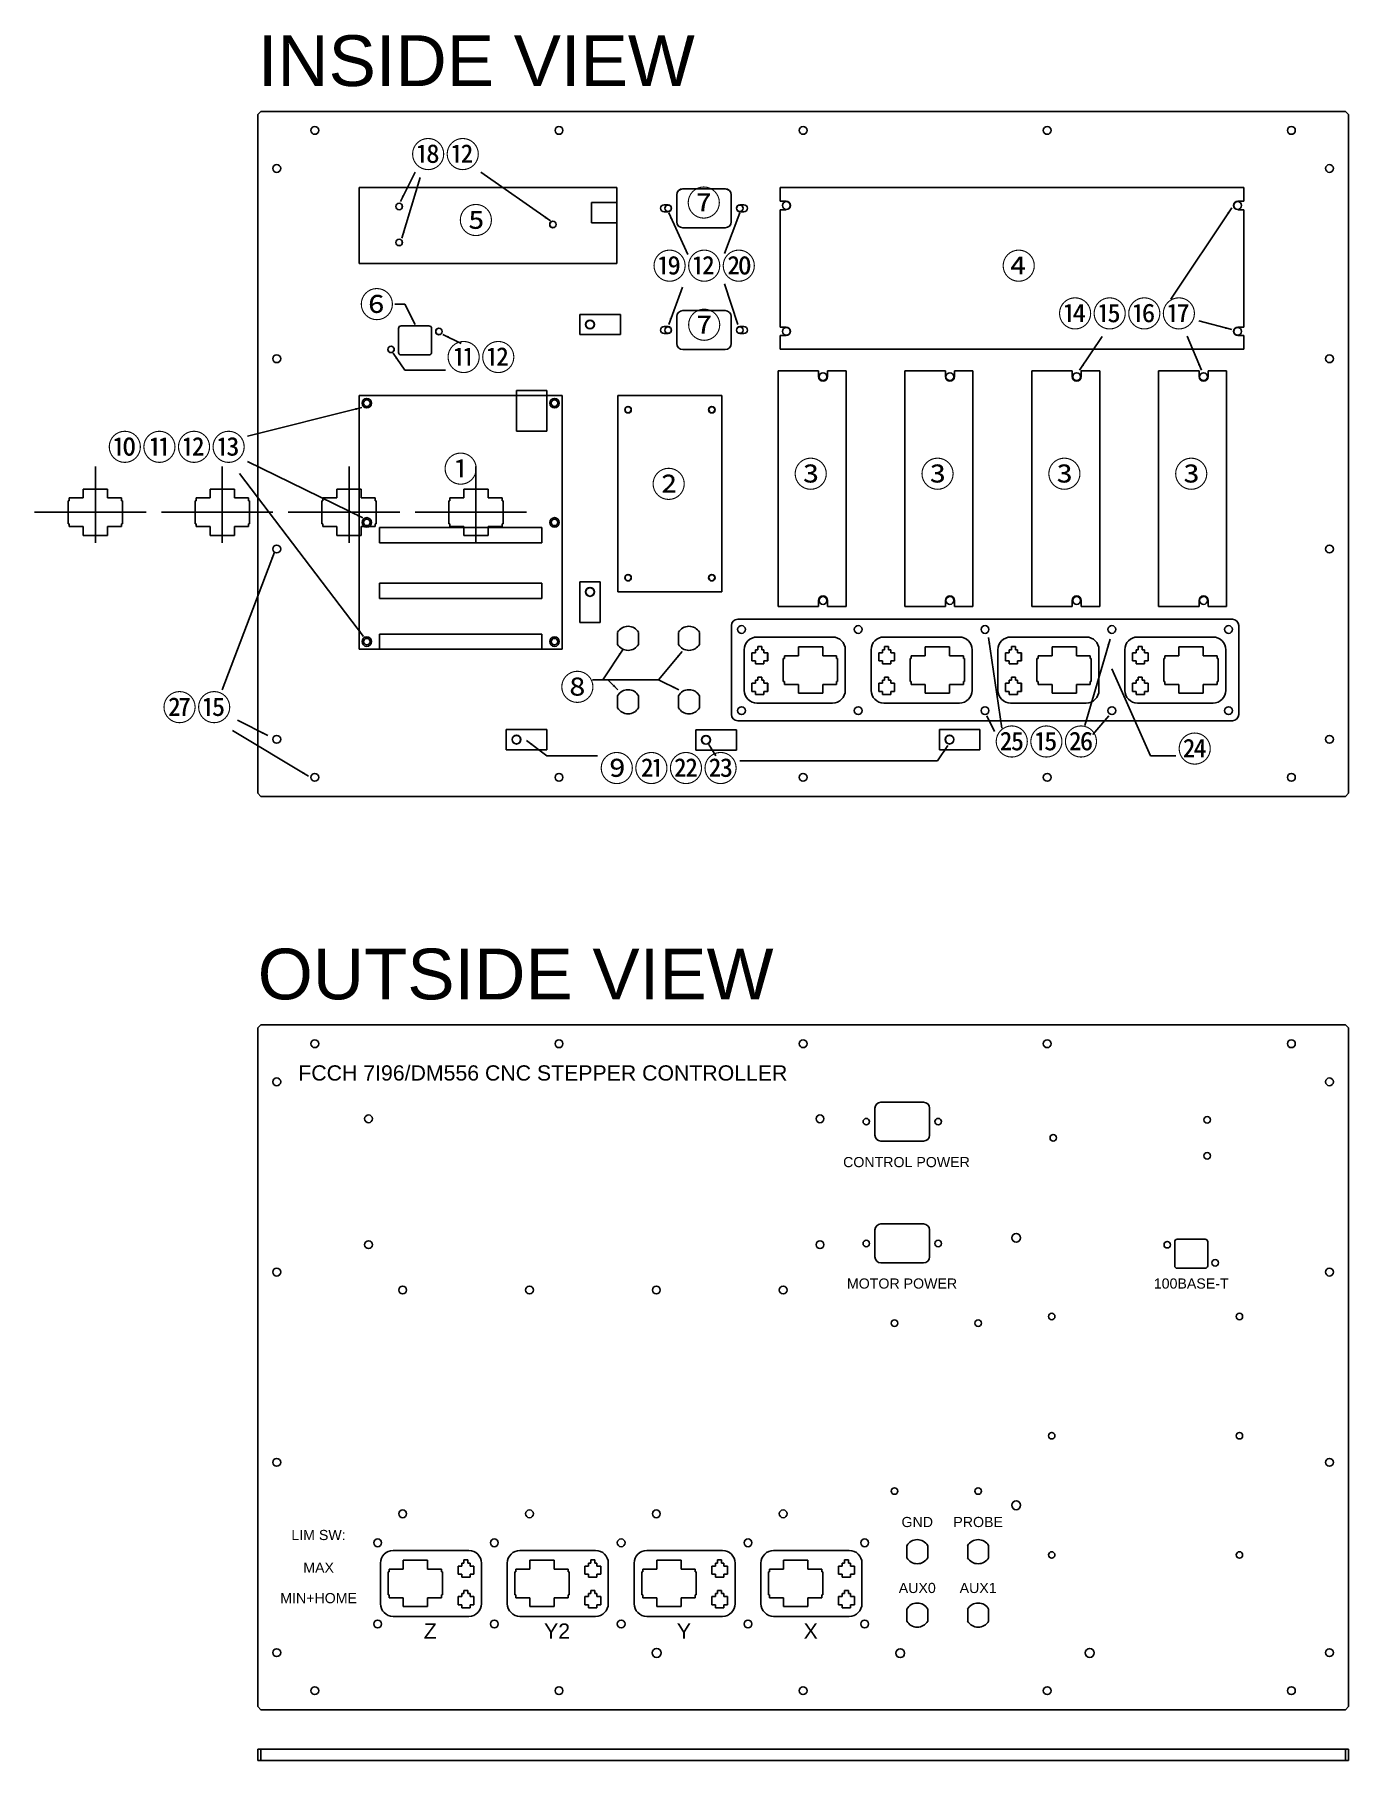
# Model space of a CAD drawing. Header units: inches. Extents: x -4.4 to 21.5, y -19 to 15.
import ezdxf

# ---------------------------------------------------------------- set-up
doc = ezdxf.new("R2010")
doc.units = ezdxf.units.IN
doc.header["$MEASUREMENT"] = 0
doc.layers.get('0').update_dxf_attribs({"lineweight": 25, "true_color": 0xffffff})
for name, color, linetype, lineweight, true_color in [('0bom-callouts', 3, 'Continuous', 25, 0x00ff00), ('0connectorplate', 2, 'Continuous', 25, 0xffff00), ('0labels', 30, 'Continuous', 25, 0xff7f00), ('0parts', 5, 'Continuous', 25, 0x0000ff)]:
    doc.layers.add(name, color=color, linetype=linetype, lineweight=lineweight, true_color=true_color)
doc.styles.add('QCADDimTextStyle', font='txt')
doc.styles.add('textstyle11', font='Kochigothic')
doc.styles.add('textstyle12', font='Kochigothic')
doc.styles.add('textstyle121', font='Kochigothic')
doc.styles.add('textstyle123', font='Kochigothic')
doc.styles.add('textstyle126', font='Kochigothic')
doc.styles.add('textstyle128', font='Kochigothic')
doc.styles.add('textstyle129', font='Kochigothic')
doc.styles.add('textstyle13', font='Kochigothic')
doc.styles.add('textstyle133', font='Kochigothic')
doc.styles.add('textstyle14', font='Kochigothic')
doc.styles.add('textstyle141', font='Kochigothic')
doc.styles.add('textstyle142', font='Kochigothic')
doc.styles.add('textstyle147', font='Kochigothic')
doc.styles.add('textstyle15', font='Kochigothic')
doc.styles.add('textstyle16', font='Kochigothic')
doc.styles.add('textstyle17', font='Kochigothic')
doc.styles.add('textstyle18', font='Kochigothic')
doc.styles.add('textstyle19', font='Kochigothic')
doc.styles.add('textstyle20', font='Kochigothic')
doc.styles.add('textstyle21', font='Kochigothic')
doc.styles.add('textstyle22', font='Kochigothic')
doc.styles.add('textstyle23', font='Kochigothic')
doc.styles.add('textstyle24', font='Kochigothic')
doc.styles.add('textstyle25', font='Kochigothic')
doc.styles.add('textstyle26', font='Kochigothic')
doc.styles.add('textstyle27', font='Kochigothic')
doc.styles.add('textstyle28', font='Kochigothic')
doc.styles.add('textstyle29', font='Kochigothic')
doc.styles.add('textstyle30', font='Kochigothic')
doc.styles.add('textstyle31', font='Kochigothic')
doc.styles.add('textstyle32', font='Kochigothic')
doc.styles.add('textstyle33', font='Kochigothic')
doc.styles.add('textstyle34', font='Kochigothic')
doc.styles.add('textstyle42', font='Kochigothic')
doc.styles.add('textstyle43', font='Kochigothic')
doc.styles.add('textstyle44', font='Kochigothic')
doc.styles.add('textstyle45', font='Kochigothic')
doc.styles.add('textstyle46', font='Kochigothic')
doc.dimstyles.new('QCADDimStyle', dxfattribs={"dimtxt": 0.125, "dimasz": 0.125, "dimexe": 0.0625, "dimexo": 0.03125, "dimgap": 0.03125, "dimtad": 1, "dimtoh": 1, "dimdec": 4, "dimzin": 0, "dimdsep": 46, "dimtxsty": 'QCADDimTextStyle', "dimcen": 0.09, "dimadec": 0, "dimazin": 0, "dimtfac": 1, "dimtdec": 4, "dimtofl": 0, "dimtmove": 0, "dimatfit": 3, "dimfxl": 1, "dimtolj": 1, "dimtzin": 0, "dimarcsym": 0})

# ---------------------------------------------------------------- blocks, each defined once
blk = doc.blocks.new('iecinlet')
at = {"layer": '0parts'}
for p, q in [((-0.419, 0.384), (0.419, 0.384)), ((-0.709, 0.069), (-0.787, 0.069)), ((-0.537, 0.266), (-0.537, -0.266)), ((0.537, 0.266), (0.537, -0.266)), ((0.787, 0.069), (0.709, 0.069)), ((-0.787, -0.069), (-0.709, -0.069)), ((0.709, -0.069), (0.787, -0.069)), ((-0.419, -0.384), (0.419, -0.384))]:
    blk.add_line(p, q, dxfattribs=at)
for centre, radius, start, end in [((-0.419, 0.266), 0.118, 90, 180), ((0.419, 0.266), 0.118, 0, 90), ((-0.787, 0), 0.0689, 90, 270), ((-0.709, 0), 0.0689, 270, 90), ((0.709, 0), 0.0689, 90, 270), ((0.787, 0), 0.0689, 270, 90), ((-0.419, -0.266), 0.118, 180, 270), ((0.419, -0.266), 0.118, 270, 0)]:
    blk.add_arc(centre, radius, start, end, dxfattribs=at)
blk = doc.blocks.new('dm556')
at = {"layer": '0parts'}
for p, q in [((0, 0), (0, 4.646)), ((0, 4.646), (0.797, 4.646)), ((0.797, 4.528), (0.797, 4.646)), ((0.974, 4.646), (1.339, 4.646)), ((0.974, 4.528), (0.974, 4.646)), ((1.339, 0), (1.339, 4.646)), ((0, 0), (0.797, 0)), ((0.797, 0), (0.797, 0.118)), ((0.974, 0), (0.974, 0.118)), ((0.974, 0), (1.339, 0))]:
    blk.add_line(p, q, dxfattribs=at)
for centre, start, end in [((0.886, 4.528), 180, 0), ((0.886, 0.118), 0, 180)]:
    blk.add_arc(centre, 0.0886, start, end, dxfattribs=at)
blk = doc.blocks.new('7i96')
at = {"layer": '0parts'}
for p, q in [((0, 4), (0, 0)), ((0, 4), (5, 4)), ((5, 4), (5, 0)), ((-0.1, 3.7), (-0.1, 3.1)), ((0.7, 3.7), (-0.1, 3.7)), ((0.7, 3.1), (0.7, 3.7)), ((2.9, 3.6), (2.6, 3.6)), ((2.6, 3.6), (2.6, 0.4)), ((2.9, 0.4), (2.9, 3.6)), ((4, 3.6), (3.7, 3.6)), ((3.7, 3.6), (3.7, 0.4)), ((4, 0.4), (4, 3.6)), ((5, 3.6), (4.7, 3.6)), ((4.7, 3.6), (4.7, 0.4)), ((5, 0.4), (5, 3.6)), ((-0.1, 3.1), (0.7, 3.1)), ((2.6, 0.4), (2.9, 0.4)), ((3.7, 0.4), (4, 0.4)), ((4.7, 0.4), (5, 0.4)), ((0, 0), (5, 0))]:
    blk.add_line(p, q, dxfattribs=at)
for centre in [(0.15, 3.85), (2.5, 3.85), (4.85, 3.85), (0.15, 0.15), (2.5, 0.15), (4.85, 0.15)]:
    blk.add_circle(centre, 0.0938, dxfattribs=at)
blk = doc.blocks.new('uhp500')
at = {"layer": '0parts'}
for p, q in [((0, 3.189), (0, 2.917)), ((9.134, 3.189), (0, 3.189)), ((9.134, 3.189), (9.134, 2.917)), ((0, 2.917), (0.118, 2.917)), ((0, 2.752), (0, 0.437)), ((0, 2.752), (0.118, 2.752)), ((9.016, 2.917), (9.134, 2.917)), ((9.016, 2.752), (9.134, 2.752)), ((9.134, 2.752), (9.134, 0.437)), ((0, 0.437), (0.118, 0.437)), ((9.016, 0.437), (9.134, 0.437)), ((0, 0.272), (0, 0)), ((0, 0.272), (0.118, 0.272)), ((9.134, 0), (0, 0)), ((9.016, 0.272), (9.134, 0.272)), ((9.134, 0.272), (9.134, 0))]:
    blk.add_line(p, q, dxfattribs=at)
for centre, start, end in [((0.118, 2.835), 270, 90), ((9.016, 2.835), 90, 270), ((0.118, 0.354), 270, 90), ((9.016, 0.354), 90, 270)]:
    blk.add_arc(centre, 0.0827, start, end, dxfattribs=at)
blk = doc.blocks.new('rd65')
at = {"layer": '0parts'}
for p, q in [((0, 1.496), (0, 0)), ((5.079, 1.496), (0, 1.496)), ((5.079, 1.496), (5.079, 0)), ((5.079, 1.2), (4.579, 1.2)), ((4.579, 1.2), (4.579, 0.8)), ((4.579, 0.8), (5.079, 0.8)), ((5.079, 0), (0, 0))]:
    blk.add_line(p, q, dxfattribs=at)
for centre in [(0.787, 1.122), (3.819, 0.768), (0.787, 0.413)]:
    blk.add_circle(centre, 0.063, dxfattribs=at)
blk = doc.blocks.new('matenlock')
at = {"layer": '0parts'}
for p, q in [((0, 0.9), (0, -0.6)), ((0.24, 0.458), (-0.24, 0.458)), ((-0.24, 0.458), (-0.24, 0.282)), ((0.24, 0.458), (0.24, 0.282)), ((1, 0), (-1.2, 0)), ((-0.515, 0.227), (-0.535, 0.227)), ((-0.535, 0.227), (-0.535, -0.227)), ((-0.24, 0.282), (-0.515, 0.282)), ((-0.515, 0.282), (-0.515, 0.227)), ((0.515, 0.282), (0.24, 0.282)), ((0.515, 0.282), (0.515, 0.227)), ((0.535, 0.227), (0.515, 0.227)), ((0.535, 0.227), (0.535, -0.227)), ((-0.515, -0.227), (-0.535, -0.227)), ((-0.515, -0.227), (-0.515, -0.282)), ((-0.24, -0.282), (-0.515, -0.282)), ((-0.24, -0.282), (-0.24, -0.458)), ((0.515, -0.282), (0.24, -0.282)), ((0.24, -0.282), (0.24, -0.458)), ((0.535, -0.227), (0.515, -0.227)), ((0.515, -0.227), (0.515, -0.282)), ((0.24, -0.458), (-0.24, -0.458))]:
    blk.add_line(p, q, dxfattribs=at)
blk = doc.blocks.new('microfit2p')
at = {"layer": '0parts'}
for p, q in [((-0.1555, 0.08), (-0.1555, -0.08)), ((-0.1555, 0.08), (-0.083, 0.08)), ((-0.083, 0.14), (-0.083, 0.08)), ((-0.083, 0.14), (-0.039, 0.14)), ((-0.039, 0.203), (-0.039, 0.14)), ((-0.039, 0.203), (0.039, 0.203)), ((0.039, 0.203), (0.039, 0.14)), ((0.039, 0.14), (0.083, 0.14)), ((0.083, 0.14), (0.083, 0.08)), ((0.083, 0.08), (0.1555, 0.08)), ((0.1555, 0.08), (0.1555, -0.08)), ((-0.1555, -0.08), (-0.083, -0.08)), ((-0.083, -0.08), (-0.083, -0.14)), ((-0.083, -0.14), (0.083, -0.14)), ((0.083, -0.08), (0.083, -0.14)), ((0.083, -0.08), (0.1555, -0.08))]:
    blk.add_line(p, q, dxfattribs=at)
blk = doc.blocks.new('mrjr')
at = {"layer": '0parts'}
for p, q in [((-0.326, 0.522), (-0.326, 0.051)), ((-0.275, 0.573), (0.275, 0.573)), ((0.326, 0.522), (0.326, 0.051)), ((-0.275, 0), (0.275, 0))]:
    blk.add_line(p, q, dxfattribs=at)
for centre in [(0.4725, 0.4635), (-0.4725, 0.1095)]:
    blk.add_circle(centre, 0.063, dxfattribs=at)
for centre, start, end in [((-0.275, 0.522), 90, 180), ((0.275, 0.522), 0, 90), ((-0.275, 0.051), 180, 270), ((0.275, 0.051), 270, 0)]:
    blk.add_arc(centre, 0.051, start, end, dxfattribs=at)
blk = doc.blocks.new('ctam10')
at = {"layer": '0parts'}
for p, q in [((-0.2, -0.6), (-0.2, 0.2)), ((-0.2, 0.2), (0.2, 0.2)), ((0.2, 0.2), (0.2, -0.6)), ((-0.2, -0.6), (0.2, -0.6))]:
    blk.add_line(p, q, dxfattribs=at)
blk.add_circle((0, 0), 0.082, dxfattribs=at)

msp = doc.modelspace()

# ---------------------------------------------------------------- linework, layer by layer
for p, q in [((0.062, 13.5), (0, 13.438)), ((0, 13.438), (0, 0.062)), ((21.438, 13.5), (0.062, 13.5)), ((21.438, 13.5), (21.5, 13.438)), ((21.5, 0.062), (21.5, 13.438)), ((9.215, 11.973), (8.377, 11.973)), ((8.258, 11.855), (8.258, 11.324)), ((9.333, 11.324), (9.333, 11.855)), ((8.377, 11.206), (9.215, 11.206)), ((8.377, 9.573), (9.215, 9.573)), ((2.774, 8.751), (2.774, 9.222)), ((2.825, 9.273), (3.375, 9.273)), ((3.426, 9.222), (3.426, 8.751)), ((8.258, 8.924), (8.258, 9.455)), ((9.333, 9.455), (9.333, 8.924)), ((3.375, 8.7), (2.825, 8.7)), ((9.215, 8.806), (8.377, 8.806)), ((7.094, 3.233), (7.094, 2.996)), ((7.506, 3.233), (7.506, 2.996)), ((8.294, 3.233), (8.294, 2.996)), ((8.706, 3.233), (8.706, 2.996)), ((9.84, 3.14), (11.331, 3.14)), ((12.34, 3.14), (13.831, 3.14)), ((14.84, 3.14), (16.331, 3.14)), ((17.34, 3.14), (18.831, 3.14)), ((9.59, 2.09), (9.59, 2.89)), ((11.581, 2.89), (11.581, 2.09)), ((12.09, 2.09), (12.09, 2.89)), ((14.081, 2.89), (14.081, 2.09)), ((14.59, 2.09), (14.59, 2.89)), ((16.581, 2.89), (16.581, 2.09)), ((17.09, 2.09), (17.09, 2.89)), ((19.081, 2.89), (19.081, 2.09)), ((7.094, 1.983), (7.094, 1.746)), ((7.506, 1.983), (7.506, 1.746)), ((8.294, 1.983), (8.294, 1.746)), ((8.706, 1.983), (8.706, 1.746)), ((11.331, 1.84), (9.84, 1.84)), ((13.831, 1.84), (12.34, 1.84)), ((16.331, 1.84), (14.84, 1.84)), ((18.831, 1.84), (17.34, 1.84)), ((0, 0.062), (0.062, 0)), ((0.062, 0), (21.438, 0)), ((21.438, 0), (21.5, 0.062)), ((0.062, -4.5), (0, -4.562)), ((0, -17.938), (0, -4.562)), ((0.062, -4.5), (21.438, -4.5)), ((21.438, -4.5), (21.5, -4.562)), ((21.5, -4.562), (21.5, -17.938)), ((12.285, -6.027), (13.123, -6.027)), ((12.167, -6.676), (12.167, -6.145)), ((13.242, -6.145), (13.242, -6.676)), ((13.123, -6.794), (12.285, -6.794)), ((13.123, -8.427), (12.285, -8.427)), ((12.167, -8.545), (12.167, -9.076)), ((13.242, -9.076), (13.242, -8.545)), ((18.074, -8.778), (18.074, -9.249)), ((18.675, -8.727), (18.125, -8.727)), ((18.726, -9.249), (18.726, -8.778)), ((12.285, -9.194), (13.123, -9.194)), ((18.125, -9.3), (18.675, -9.3)), ((4.16, -14.86), (2.669, -14.86)), ((6.66, -14.86), (5.169, -14.86)), ((9.16, -14.86), (7.669, -14.86)), ((11.66, -14.86), (10.169, -14.86)), ((12.794, -14.767), (12.794, -15.004)), ((13.206, -14.767), (13.206, -15.004)), ((13.994, -14.767), (13.994, -15.004)), ((14.406, -14.767), (14.406, -15.004)), ((2.419, -15.11), (2.419, -15.91)), ((4.41, -15.91), (4.41, -15.11)), ((4.919, -15.11), (4.919, -15.91)), ((6.91, -15.91), (6.91, -15.11)), ((7.419, -15.11), (7.419, -15.91)), ((9.41, -15.91), (9.41, -15.11)), ((9.919, -15.11), (9.919, -15.91)), ((11.91, -15.91), (11.91, -15.11)), ((2.669, -16.16), (4.16, -16.16)), ((5.169, -16.16), (6.66, -16.16)), ((7.669, -16.16), (9.16, -16.16)), ((10.169, -16.16), (11.66, -16.16)), ((12.794, -16.017), (12.794, -16.254)), ((13.206, -16.017), (13.206, -16.254)), ((13.994, -16.017), (13.994, -16.254)), ((14.406, -16.017), (14.406, -16.254)), ((0.062, -18), (0, -17.938)), ((21.438, -18), (0.062, -18)), ((21.5, -17.938), (21.438, -18)), ((0, -19), (0, -18.78)), ((0, -18.78), (21.5, -18.78)), ((0, -19), (21.5, -19)), ((0.062, -19), (0.062, -18.78)), ((21.438, -19), (21.438, -18.78)), ((21.5, -19), (21.5, -18.78))]:
    msp.add_line(p, q)
for centre, radius in [((1.125, 13.125), 0.077), ((5.937, 13.125), 0.077), ((10.75, 13.125), 0.077), ((15.562, 13.125), 0.077), ((20.375, 13.125), 0.077), ((0.375, 12.375), 0.077), ((21.125, 12.375), 0.077), ((2.787, 11.626), 0.064), ((8.087, 11.59), 0.064), ((9.504, 11.59), 0.064), ((10.418, 11.646), 0.077), ((19.316, 11.646), 0.077), ((5.819, 11.272), 0.064), ((2.787, 10.917), 0.064), ((3.572, 9.163), 0.064), ((6.55, 9.3), 0.0875), ((8.087, 9.19), 0.064), ((9.504, 9.19), 0.064), ((10.418, 9.165), 0.077), ((19.316, 9.165), 0.077), ((2.627, 8.809), 0.064), ((0.375, 8.625), 0.077), ((21.125, 8.625), 0.077), ((11.143, 8.271), 0.077), ((13.643, 8.271), 0.077), ((16.143, 8.271), 0.077), ((18.643, 8.271), 0.077), ((2.15, 7.75), 0.064), ((5.85, 7.75), 0.064), ((7.3, 7.62), 0.064), ((8.95, 7.62), 0.064), ((2.15, 5.4), 0.064), ((5.85, 5.4), 0.064), ((0.375, 4.875), 0.077), ((21.125, 4.875), 0.077), ((6.55, 4.03), 0.0875), ((7.3, 4.31), 0.064), ((8.95, 4.31), 0.064), ((11.143, 3.862), 0.077), ((13.643, 3.862), 0.077), ((16.143, 3.862), 0.077), ((18.643, 3.862), 0.077), ((2.15, 3.05), 0.064), ((5.85, 3.05), 0.064), ((9.536, 3.29), 0.077), ((11.836, 3.29), 0.077), ((14.336, 3.29), 0.077), ((16.836, 3.29), 0.077), ((19.136, 3.29), 0.077), ((9.536, 1.69), 0.077), ((11.836, 1.69), 0.077), ((14.336, 1.69), 0.077), ((16.836, 1.69), 0.077), ((19.136, 1.69), 0.077), ((0.375, 1.125), 0.077), ((5.1, 1.12), 0.0875), ((8.836, 1.114), 0.0875), ((13.636, 1.12), 0.0875), ((21.125, 1.125), 0.077), ((1.125, 0.375), 0.077), ((5.937, 0.375), 0.077), ((10.75, 0.375), 0.077), ((15.562, 0.375), 0.077), ((20.375, 0.375), 0.077), ((1.125, -4.875), 0.077), ((5.937, -4.875), 0.077), ((10.75, -4.875), 0.077), ((15.562, -4.875), 0.077), ((20.375, -4.875), 0.077), ((0.375, -5.625), 0.077), ((21.125, -5.625), 0.077), ((2.184, -6.354), 0.077), ((11.082, -6.354), 0.077), ((11.996, -6.41), 0.064), ((13.413, -6.41), 0.064), ((18.713, -6.374), 0.064), ((15.681, -6.728), 0.064), ((18.713, -7.083), 0.064), ((2.184, -8.835), 0.077), ((11.082, -8.835), 0.077), ((11.996, -8.81), 0.064), ((13.413, -8.81), 0.064), ((14.95, -8.7), 0.0875), ((17.928, -8.836), 0.064), ((18.872, -9.191), 0.064), ((0.375, -9.375), 0.077), ((21.125, -9.375), 0.077), ((2.857, -9.729), 0.077), ((5.357, -9.729), 0.077), ((7.857, -9.729), 0.077), ((10.357, -9.729), 0.077), ((15.65, -10.25), 0.064), ((19.35, -10.25), 0.064), ((12.55, -10.38), 0.064), ((14.2, -10.38), 0.064), ((15.65, -12.6), 0.064), ((19.35, -12.6), 0.064), ((0.375, -13.125), 0.077), ((21.125, -13.125), 0.077), ((12.55, -13.69), 0.064), ((14.2, -13.69), 0.064), ((14.95, -13.97), 0.0875), ((2.857, -14.138), 0.077), ((5.357, -14.138), 0.077), ((7.857, -14.138), 0.077), ((10.357, -14.138), 0.077), ((2.364, -14.71), 0.077), ((4.664, -14.71), 0.077), ((7.164, -14.71), 0.077), ((9.664, -14.71), 0.077), ((11.964, -14.71), 0.077), ((15.65, -14.95), 0.064), ((19.35, -14.95), 0.064), ((2.364, -16.31), 0.077), ((4.664, -16.31), 0.077), ((7.164, -16.31), 0.077), ((9.664, -16.31), 0.077), ((11.964, -16.31), 0.077), ((0.375, -16.875), 0.077), ((7.864, -16.88), 0.0875), ((12.664, -16.886), 0.0875), ((16.4, -16.88), 0.0875), ((21.125, -16.875), 0.077), ((1.125, -17.625), 0.077), ((5.937, -17.625), 0.077), ((10.75, -17.625), 0.077), ((15.562, -17.625), 0.077), ((20.375, -17.625), 0.077)]:
    msp.add_circle(centre, radius)
for centre, radius, start, end in [((8.377, 11.855), 0.118, 90, 180), ((9.215, 11.855), 0.118, 0, 90), ((8.377, 11.324), 0.118, 180, 270), ((9.215, 11.324), 0.118, 270, 0), ((8.377, 9.455), 0.118, 90, 180), ((9.215, 9.455), 0.118, 0, 90), ((2.825, 9.222), 0.051, 90, 180), ((3.375, 9.222), 0.051, 0, 90), ((8.377, 8.924), 0.118, 180, 270), ((9.215, 8.924), 0.118, 270, 0), ((2.825, 8.751), 0.051, 180, 270), ((3.375, 8.751), 0.051, 270, 0), ((7.3, 3.115), 0.238, 29.8457, 150.1543), ((8.5, 3.115), 0.238, 29.8457, 150.1543), ((9.84, 2.89), 0.25, 90, 180), ((11.331, 2.89), 0.25, 0, 90), ((12.34, 2.89), 0.25, 90, 180), ((13.831, 2.89), 0.25, 0, 90), ((14.84, 2.89), 0.25, 90, 180), ((16.331, 2.89), 0.25, 0, 90), ((17.34, 2.89), 0.25, 90, 180), ((18.831, 2.89), 0.25, 0, 90), ((7.3, 3.115), 0.238, 209.8457, 330.1543), ((8.5, 3.115), 0.238, 209.8457, 330.1543), ((7.3, 1.865), 0.238, 29.8457, 150.1543), ((8.5, 1.865), 0.238, 29.8457, 150.1543), ((9.84, 2.09), 0.25, 180, 270), ((11.331, 2.09), 0.25, 270, 0), ((12.34, 2.09), 0.25, 180, 270), ((13.831, 2.09), 0.25, 270, 0), ((14.84, 2.09), 0.25, 180, 270), ((16.331, 2.09), 0.25, 270, 0), ((17.34, 2.09), 0.25, 180, 270), ((18.831, 2.09), 0.25, 270, 0), ((7.3, 1.865), 0.238, 209.8457, 330.1543), ((8.5, 1.865), 0.238, 209.8457, 330.1543), ((12.285, -6.145), 0.118, 90, 180), ((13.123, -6.145), 0.118, 0, 90), ((12.285, -6.676), 0.118, 180, 270), ((13.123, -6.676), 0.118, 270, 0), ((12.285, -8.545), 0.118, 90, 180), ((13.123, -8.545), 0.118, 0, 90), ((18.125, -8.778), 0.051, 90, 180), ((18.675, -8.778), 0.051, 0, 90), ((12.285, -9.076), 0.118, 180, 270), ((13.123, -9.076), 0.118, 270, 0), ((18.125, -9.249), 0.051, 180, 270), ((18.675, -9.249), 0.051, 270, 0), ((2.669, -15.11), 0.25, 90, 180), ((4.16, -15.11), 0.25, 0, 90), ((5.169, -15.11), 0.25, 90, 180), ((6.66, -15.11), 0.25, 0, 90), ((7.669, -15.11), 0.25, 90, 180), ((9.16, -15.11), 0.25, 0, 90), ((10.169, -15.11), 0.25, 90, 180), ((11.66, -15.11), 0.25, 0, 90), ((13, -14.885), 0.238, 29.8457, 150.1543), ((14.2, -14.885), 0.238, 29.8457, 150.1543), ((13, -14.885), 0.238, 209.8457, 330.1543), ((14.2, -14.885), 0.238, 209.8457, 330.1543), ((2.669, -15.91), 0.25, 180, 270), ((4.16, -15.91), 0.25, 270, 0), ((5.169, -15.91), 0.25, 180, 270), ((6.66, -15.91), 0.25, 270, 0), ((7.669, -15.91), 0.25, 180, 270), ((9.16, -15.91), 0.25, 270, 0), ((10.169, -15.91), 0.25, 180, 270), ((11.66, -15.91), 0.25, 270, 0), ((13, -16.135), 0.238, 29.8457, 150.1543), ((14.2, -16.135), 0.238, 29.8457, 150.1543), ((13, -16.135), 0.238, 209.8457, 330.1543), ((14.2, -16.135), 0.238, 209.8457, 330.1543)]:
    msp.add_arc(centre, radius, start, end)
at = {"layer": '0connectorplate'}
for p, q in [((9.461, 3.49), (19.211, 3.49)), ((9.336, 1.615), (9.336, 3.365)), ((19.336, 3.365), (19.336, 1.615)), ((9.74, 2.67), (9.74, 2.83)), ((9.74, 2.83), (9.813, 2.83)), ((9.813, 2.83), (9.813, 2.89)), ((9.813, 2.89), (9.857, 2.89)), ((9.857, 2.953), (9.935, 2.953)), ((9.857, 2.89), (9.857, 2.953)), ((9.935, 2.953), (9.935, 2.89)), ((9.935, 2.89), (9.979, 2.89)), ((9.979, 2.89), (9.979, 2.83)), ((9.979, 2.83), (10.051, 2.83)), ((10.051, 2.83), (10.051, 2.67)), ((10.381, 2.717), (10.381, 2.772)), ((10.381, 2.772), (10.656, 2.772)), ((10.656, 2.947), (11.136, 2.947)), ((10.656, 2.772), (10.656, 2.947)), ((11.136, 2.947), (11.136, 2.772)), ((11.136, 2.772), (11.411, 2.772)), ((11.411, 2.772), (11.411, 2.717)), ((12.24, 2.67), (12.24, 2.83)), ((12.24, 2.83), (12.313, 2.83)), ((12.313, 2.83), (12.313, 2.89)), ((12.313, 2.89), (12.357, 2.89)), ((12.357, 2.953), (12.435, 2.953)), ((12.357, 2.89), (12.357, 2.953)), ((12.435, 2.953), (12.435, 2.89)), ((12.435, 2.89), (12.479, 2.89)), ((12.479, 2.89), (12.479, 2.83)), ((12.479, 2.83), (12.551, 2.83)), ((12.551, 2.83), (12.551, 2.67)), ((12.881, 2.717), (12.881, 2.772)), ((12.881, 2.772), (13.156, 2.772)), ((13.156, 2.947), (13.636, 2.947)), ((13.156, 2.772), (13.156, 2.947)), ((13.636, 2.947), (13.636, 2.772)), ((13.636, 2.772), (13.911, 2.772)), ((13.911, 2.772), (13.911, 2.717)), ((14.74, 2.67), (14.74, 2.83)), ((14.74, 2.83), (14.813, 2.83)), ((14.813, 2.83), (14.813, 2.89)), ((14.813, 2.89), (14.857, 2.89)), ((14.857, 2.953), (14.935, 2.953)), ((14.857, 2.89), (14.857, 2.953)), ((14.935, 2.953), (14.935, 2.89)), ((14.935, 2.89), (14.979, 2.89)), ((14.979, 2.89), (14.979, 2.83)), ((14.979, 2.83), (15.051, 2.83)), ((15.051, 2.83), (15.051, 2.67)), ((15.381, 2.717), (15.381, 2.772)), ((15.381, 2.772), (15.656, 2.772)), ((15.656, 2.947), (16.136, 2.947)), ((15.656, 2.772), (15.656, 2.947)), ((16.136, 2.947), (16.136, 2.772)), ((16.136, 2.772), (16.411, 2.772)), ((16.411, 2.772), (16.411, 2.717)), ((17.24, 2.67), (17.24, 2.83)), ((17.24, 2.83), (17.313, 2.83)), ((17.313, 2.83), (17.313, 2.89)), ((17.313, 2.89), (17.357, 2.89)), ((17.357, 2.953), (17.435, 2.953)), ((17.357, 2.89), (17.357, 2.953)), ((17.435, 2.953), (17.435, 2.89)), ((17.435, 2.89), (17.479, 2.89)), ((17.479, 2.89), (17.479, 2.83)), ((17.479, 2.83), (17.551, 2.83)), ((17.551, 2.83), (17.551, 2.67)), ((17.881, 2.717), (17.881, 2.772)), ((17.881, 2.772), (18.156, 2.772)), ((18.156, 2.947), (18.636, 2.947)), ((18.156, 2.772), (18.156, 2.947)), ((18.636, 2.947), (18.636, 2.772)), ((18.636, 2.772), (18.911, 2.772)), ((18.911, 2.772), (18.911, 2.717)), ((9.813, 2.67), (9.74, 2.67)), ((9.813, 2.61), (9.813, 2.67)), ((9.979, 2.61), (9.813, 2.61)), ((10.051, 2.67), (9.979, 2.67)), ((9.979, 2.67), (9.979, 2.61)), ((10.36, 2.262), (10.36, 2.717)), ((10.36, 2.717), (10.381, 2.717)), ((11.411, 2.717), (11.431, 2.717)), ((11.431, 2.717), (11.431, 2.262)), ((12.313, 2.67), (12.24, 2.67)), ((12.313, 2.61), (12.313, 2.67)), ((12.479, 2.61), (12.313, 2.61)), ((12.551, 2.67), (12.479, 2.67)), ((12.479, 2.67), (12.479, 2.61)), ((12.86, 2.262), (12.86, 2.717)), ((12.86, 2.717), (12.881, 2.717)), ((13.911, 2.717), (13.931, 2.717)), ((13.931, 2.717), (13.931, 2.262)), ((14.813, 2.67), (14.74, 2.67)), ((14.813, 2.61), (14.813, 2.67)), ((14.979, 2.61), (14.813, 2.61)), ((15.051, 2.67), (14.979, 2.67)), ((14.979, 2.67), (14.979, 2.61)), ((15.36, 2.262), (15.36, 2.717)), ((15.36, 2.717), (15.381, 2.717)), ((16.411, 2.717), (16.431, 2.717)), ((16.431, 2.717), (16.431, 2.262)), ((17.313, 2.67), (17.24, 2.67)), ((17.313, 2.61), (17.313, 2.67)), ((17.479, 2.61), (17.313, 2.61)), ((17.551, 2.67), (17.479, 2.67)), ((17.479, 2.67), (17.479, 2.61)), ((17.86, 2.262), (17.86, 2.717)), ((17.86, 2.717), (17.881, 2.717)), ((18.911, 2.717), (18.931, 2.717)), ((18.931, 2.717), (18.931, 2.262)), ((9.74, 2.07), (9.74, 2.23)), ((9.74, 2.23), (9.813, 2.23)), ((9.813, 2.07), (9.74, 2.07)), ((9.813, 2.23), (9.813, 2.29)), ((9.813, 2.29), (9.857, 2.29)), ((9.813, 2.01), (9.813, 2.07)), ((9.857, 2.353), (9.935, 2.353)), ((9.857, 2.29), (9.857, 2.353)), ((9.935, 2.353), (9.935, 2.29)), ((9.935, 2.29), (9.979, 2.29)), ((9.979, 2.29), (9.979, 2.23)), ((9.979, 2.23), (10.051, 2.23)), ((10.051, 2.07), (9.979, 2.07)), ((9.979, 2.07), (9.979, 2.01)), ((10.051, 2.23), (10.051, 2.07)), ((10.381, 2.262), (10.36, 2.262)), ((10.381, 2.207), (10.381, 2.262)), ((10.656, 2.207), (10.381, 2.207)), ((10.656, 2.032), (10.656, 2.207)), ((11.411, 2.207), (11.136, 2.207)), ((11.136, 2.207), (11.136, 2.032)), ((11.431, 2.262), (11.411, 2.262)), ((11.411, 2.262), (11.411, 2.207)), ((12.24, 2.07), (12.24, 2.23)), ((12.24, 2.23), (12.313, 2.23)), ((12.313, 2.07), (12.24, 2.07)), ((12.313, 2.23), (12.313, 2.29)), ((12.313, 2.29), (12.357, 2.29)), ((12.313, 2.01), (12.313, 2.07)), ((12.357, 2.353), (12.435, 2.353)), ((12.357, 2.29), (12.357, 2.353)), ((12.435, 2.353), (12.435, 2.29)), ((12.435, 2.29), (12.479, 2.29)), ((12.479, 2.29), (12.479, 2.23)), ((12.479, 2.23), (12.551, 2.23)), ((12.551, 2.07), (12.479, 2.07)), ((12.479, 2.07), (12.479, 2.01)), ((12.551, 2.23), (12.551, 2.07)), ((12.881, 2.262), (12.86, 2.262)), ((12.881, 2.207), (12.881, 2.262)), ((13.156, 2.207), (12.881, 2.207)), ((13.156, 2.032), (13.156, 2.207)), ((13.911, 2.207), (13.636, 2.207)), ((13.636, 2.207), (13.636, 2.032)), ((13.931, 2.262), (13.911, 2.262)), ((13.911, 2.262), (13.911, 2.207)), ((14.74, 2.07), (14.74, 2.23)), ((14.74, 2.23), (14.813, 2.23)), ((14.813, 2.07), (14.74, 2.07)), ((14.813, 2.23), (14.813, 2.29)), ((14.813, 2.29), (14.857, 2.29)), ((14.813, 2.01), (14.813, 2.07)), ((14.857, 2.353), (14.935, 2.353)), ((14.857, 2.29), (14.857, 2.353)), ((14.935, 2.353), (14.935, 2.29)), ((14.935, 2.29), (14.979, 2.29)), ((14.979, 2.29), (14.979, 2.23)), ((14.979, 2.23), (15.051, 2.23)), ((15.051, 2.07), (14.979, 2.07)), ((14.979, 2.07), (14.979, 2.01)), ((15.051, 2.23), (15.051, 2.07)), ((15.381, 2.262), (15.36, 2.262)), ((15.381, 2.207), (15.381, 2.262)), ((15.656, 2.207), (15.381, 2.207)), ((15.656, 2.032), (15.656, 2.207)), ((16.411, 2.207), (16.136, 2.207)), ((16.136, 2.207), (16.136, 2.032)), ((16.431, 2.262), (16.411, 2.262)), ((16.411, 2.262), (16.411, 2.207)), ((17.24, 2.07), (17.24, 2.23)), ((17.24, 2.23), (17.313, 2.23)), ((17.313, 2.07), (17.24, 2.07)), ((17.313, 2.23), (17.313, 2.29)), ((17.313, 2.29), (17.357, 2.29)), ((17.313, 2.01), (17.313, 2.07)), ((17.357, 2.353), (17.435, 2.353)), ((17.357, 2.29), (17.357, 2.353)), ((17.435, 2.353), (17.435, 2.29)), ((17.435, 2.29), (17.479, 2.29)), ((17.479, 2.29), (17.479, 2.23)), ((17.479, 2.23), (17.551, 2.23)), ((17.551, 2.07), (17.479, 2.07)), ((17.479, 2.07), (17.479, 2.01)), ((17.551, 2.23), (17.551, 2.07)), ((17.881, 2.262), (17.86, 2.262)), ((17.881, 2.207), (17.881, 2.262)), ((18.156, 2.207), (17.881, 2.207)), ((18.156, 2.032), (18.156, 2.207)), ((18.911, 2.207), (18.636, 2.207)), ((18.636, 2.207), (18.636, 2.032)), ((18.931, 2.262), (18.911, 2.262)), ((18.911, 2.262), (18.911, 2.207)), ((9.979, 2.01), (9.813, 2.01)), ((11.136, 2.032), (10.656, 2.032)), ((12.479, 2.01), (12.313, 2.01)), ((13.636, 2.032), (13.156, 2.032)), ((14.979, 2.01), (14.813, 2.01)), ((16.136, 2.032), (15.656, 2.032)), ((17.479, 2.01), (17.313, 2.01)), ((18.636, 2.032), (18.156, 2.032)), ((19.211, 1.49), (9.461, 1.49)), ((2.589, -15.283), (2.569, -15.283)), ((2.569, -15.283), (2.569, -15.738)), ((2.864, -15.228), (2.589, -15.228)), ((2.589, -15.228), (2.589, -15.283)), ((3.344, -15.053), (2.864, -15.053)), ((2.864, -15.053), (2.864, -15.228)), ((3.344, -15.228), (3.344, -15.053)), ((3.619, -15.228), (3.344, -15.228)), ((3.619, -15.283), (3.619, -15.228)), ((3.64, -15.283), (3.619, -15.283)), ((3.64, -15.738), (3.64, -15.283)), ((4.021, -15.17), (3.949, -15.17)), ((3.949, -15.17), (3.949, -15.33)), ((4.065, -15.11), (4.021, -15.11)), ((4.021, -15.11), (4.021, -15.17)), ((4.143, -15.047), (4.065, -15.047)), ((4.065, -15.047), (4.065, -15.11)), ((4.143, -15.11), (4.143, -15.047)), ((4.187, -15.11), (4.143, -15.11)), ((4.187, -15.17), (4.187, -15.11)), ((4.26, -15.17), (4.187, -15.17)), ((4.26, -15.33), (4.26, -15.17)), ((5.089, -15.283), (5.069, -15.283)), ((5.069, -15.283), (5.069, -15.738)), ((5.364, -15.228), (5.089, -15.228)), ((5.089, -15.228), (5.089, -15.283)), ((5.844, -15.053), (5.364, -15.053)), ((5.364, -15.053), (5.364, -15.228)), ((5.844, -15.228), (5.844, -15.053)), ((6.119, -15.228), (5.844, -15.228)), ((6.119, -15.283), (6.119, -15.228)), ((6.14, -15.283), (6.119, -15.283)), ((6.14, -15.738), (6.14, -15.283)), ((6.521, -15.17), (6.449, -15.17)), ((6.449, -15.17), (6.449, -15.33)), ((6.565, -15.11), (6.521, -15.11)), ((6.521, -15.11), (6.521, -15.17)), ((6.643, -15.047), (6.565, -15.047)), ((6.565, -15.047), (6.565, -15.11)), ((6.643, -15.11), (6.643, -15.047)), ((6.687, -15.11), (6.643, -15.11)), ((6.687, -15.17), (6.687, -15.11)), ((6.76, -15.17), (6.687, -15.17)), ((6.76, -15.33), (6.76, -15.17)), ((7.589, -15.283), (7.569, -15.283)), ((7.569, -15.283), (7.569, -15.738)), ((7.864, -15.228), (7.589, -15.228)), ((7.589, -15.228), (7.589, -15.283)), ((8.344, -15.053), (7.864, -15.053)), ((7.864, -15.053), (7.864, -15.228)), ((8.344, -15.228), (8.344, -15.053)), ((8.619, -15.228), (8.344, -15.228)), ((8.619, -15.283), (8.619, -15.228)), ((8.64, -15.283), (8.619, -15.283)), ((8.64, -15.738), (8.64, -15.283)), ((9.021, -15.17), (8.949, -15.17)), ((8.949, -15.17), (8.949, -15.33)), ((9.065, -15.11), (9.021, -15.11)), ((9.021, -15.11), (9.021, -15.17)), ((9.143, -15.047), (9.065, -15.047)), ((9.065, -15.047), (9.065, -15.11)), ((9.143, -15.11), (9.143, -15.047)), ((9.187, -15.11), (9.143, -15.11)), ((9.187, -15.17), (9.187, -15.11)), ((9.26, -15.17), (9.187, -15.17)), ((9.26, -15.33), (9.26, -15.17)), ((10.089, -15.283), (10.069, -15.283)), ((10.069, -15.283), (10.069, -15.738)), ((10.364, -15.228), (10.089, -15.228)), ((10.089, -15.228), (10.089, -15.283)), ((10.844, -15.053), (10.364, -15.053)), ((10.364, -15.053), (10.364, -15.228)), ((10.844, -15.228), (10.844, -15.053)), ((11.119, -15.228), (10.844, -15.228)), ((11.119, -15.283), (11.119, -15.228)), ((11.14, -15.283), (11.119, -15.283)), ((11.14, -15.738), (11.14, -15.283)), ((11.521, -15.17), (11.449, -15.17)), ((11.449, -15.17), (11.449, -15.33)), ((11.565, -15.11), (11.521, -15.11)), ((11.521, -15.11), (11.521, -15.17)), ((11.643, -15.047), (11.565, -15.047)), ((11.565, -15.047), (11.565, -15.11)), ((11.643, -15.11), (11.643, -15.047)), ((11.687, -15.11), (11.643, -15.11)), ((11.687, -15.17), (11.687, -15.11)), ((11.76, -15.17), (11.687, -15.17)), ((11.76, -15.33), (11.76, -15.17)), ((3.949, -15.33), (4.021, -15.33)), ((4.021, -15.33), (4.021, -15.39)), ((4.021, -15.39), (4.187, -15.39)), ((4.187, -15.39), (4.187, -15.33)), ((4.187, -15.33), (4.26, -15.33)), ((6.449, -15.33), (6.521, -15.33)), ((6.521, -15.33), (6.521, -15.39)), ((6.521, -15.39), (6.687, -15.39)), ((6.687, -15.39), (6.687, -15.33)), ((6.687, -15.33), (6.76, -15.33)), ((8.949, -15.33), (9.021, -15.33)), ((9.021, -15.33), (9.021, -15.39)), ((9.021, -15.39), (9.187, -15.39)), ((9.187, -15.39), (9.187, -15.33)), ((9.187, -15.33), (9.26, -15.33)), ((11.449, -15.33), (11.521, -15.33)), ((11.521, -15.33), (11.521, -15.39)), ((11.521, -15.39), (11.687, -15.39)), ((11.687, -15.39), (11.687, -15.33)), ((11.687, -15.33), (11.76, -15.33)), ((2.569, -15.738), (2.589, -15.738)), ((2.589, -15.738), (2.589, -15.793)), ((2.589, -15.793), (2.864, -15.793)), ((2.864, -15.793), (2.864, -15.968)), ((2.864, -15.968), (3.344, -15.968)), ((3.344, -15.968), (3.344, -15.793)), ((3.344, -15.793), (3.619, -15.793)), ((3.619, -15.793), (3.619, -15.738)), ((3.619, -15.738), (3.64, -15.738)), ((4.021, -15.77), (3.949, -15.77)), ((3.949, -15.77), (3.949, -15.93)), ((3.949, -15.93), (4.021, -15.93)), ((4.065, -15.71), (4.021, -15.71)), ((4.021, -15.71), (4.021, -15.77)), ((4.021, -15.93), (4.021, -15.99)), ((4.143, -15.647), (4.065, -15.647)), ((4.065, -15.647), (4.065, -15.71)), ((4.143, -15.71), (4.143, -15.647)), ((4.187, -15.71), (4.143, -15.71)), ((4.187, -15.77), (4.187, -15.71)), ((4.26, -15.77), (4.187, -15.77)), ((4.187, -15.99), (4.187, -15.93)), ((4.187, -15.93), (4.26, -15.93)), ((4.26, -15.93), (4.26, -15.77)), ((5.069, -15.738), (5.089, -15.738)), ((5.089, -15.738), (5.089, -15.793)), ((5.089, -15.793), (5.364, -15.793)), ((5.364, -15.793), (5.364, -15.968)), ((5.364, -15.968), (5.844, -15.968)), ((5.844, -15.968), (5.844, -15.793)), ((5.844, -15.793), (6.119, -15.793)), ((6.119, -15.793), (6.119, -15.738)), ((6.119, -15.738), (6.14, -15.738)), ((6.521, -15.77), (6.449, -15.77)), ((6.449, -15.77), (6.449, -15.93)), ((6.449, -15.93), (6.521, -15.93)), ((6.565, -15.71), (6.521, -15.71)), ((6.521, -15.71), (6.521, -15.77)), ((6.521, -15.93), (6.521, -15.99)), ((6.643, -15.647), (6.565, -15.647)), ((6.565, -15.647), (6.565, -15.71)), ((6.643, -15.71), (6.643, -15.647)), ((6.687, -15.71), (6.643, -15.71)), ((6.687, -15.77), (6.687, -15.71)), ((6.76, -15.77), (6.687, -15.77)), ((6.687, -15.99), (6.687, -15.93)), ((6.687, -15.93), (6.76, -15.93)), ((6.76, -15.93), (6.76, -15.77)), ((7.569, -15.738), (7.589, -15.738)), ((7.589, -15.738), (7.589, -15.793)), ((7.589, -15.793), (7.864, -15.793)), ((7.864, -15.793), (7.864, -15.968)), ((7.864, -15.968), (8.344, -15.968)), ((8.344, -15.968), (8.344, -15.793)), ((8.344, -15.793), (8.619, -15.793)), ((8.619, -15.793), (8.619, -15.738)), ((8.619, -15.738), (8.64, -15.738)), ((9.021, -15.77), (8.949, -15.77)), ((8.949, -15.77), (8.949, -15.93)), ((8.949, -15.93), (9.021, -15.93)), ((9.065, -15.71), (9.021, -15.71)), ((9.021, -15.71), (9.021, -15.77)), ((9.021, -15.93), (9.021, -15.99)), ((9.143, -15.647), (9.065, -15.647)), ((9.065, -15.647), (9.065, -15.71)), ((9.143, -15.71), (9.143, -15.647)), ((9.187, -15.71), (9.143, -15.71)), ((9.187, -15.77), (9.187, -15.71)), ((9.26, -15.77), (9.187, -15.77)), ((9.187, -15.99), (9.187, -15.93)), ((9.187, -15.93), (9.26, -15.93)), ((9.26, -15.93), (9.26, -15.77)), ((10.069, -15.738), (10.089, -15.738)), ((10.089, -15.738), (10.089, -15.793)), ((10.089, -15.793), (10.364, -15.793)), ((10.364, -15.793), (10.364, -15.968)), ((10.364, -15.968), (10.844, -15.968)), ((10.844, -15.968), (10.844, -15.793)), ((10.844, -15.793), (11.119, -15.793)), ((11.119, -15.793), (11.119, -15.738)), ((11.119, -15.738), (11.14, -15.738)), ((11.521, -15.77), (11.449, -15.77)), ((11.449, -15.77), (11.449, -15.93)), ((11.449, -15.93), (11.521, -15.93)), ((11.565, -15.71), (11.521, -15.71)), ((11.521, -15.71), (11.521, -15.77)), ((11.521, -15.93), (11.521, -15.99)), ((11.643, -15.647), (11.565, -15.647)), ((11.565, -15.647), (11.565, -15.71)), ((11.643, -15.71), (11.643, -15.647)), ((11.687, -15.71), (11.643, -15.71)), ((11.687, -15.77), (11.687, -15.71)), ((11.76, -15.77), (11.687, -15.77)), ((11.687, -15.99), (11.687, -15.93)), ((11.687, -15.93), (11.76, -15.93)), ((11.76, -15.93), (11.76, -15.77)), ((4.021, -15.99), (4.187, -15.99)), ((6.521, -15.99), (6.687, -15.99)), ((9.021, -15.99), (9.187, -15.99)), ((11.521, -15.99), (11.687, -15.99))]:
    msp.add_line(p, q, dxfattribs=at)
for centre in [(9.536, 3.29), (11.836, 3.29), (14.336, 3.29), (16.836, 3.29), (19.136, 3.29), (9.536, 1.69), (11.836, 1.69), (14.336, 1.69), (16.836, 1.69), (19.136, 1.69)]:
    msp.add_circle(centre, 0.077, dxfattribs=at)
for centre, start, end in [((9.461, 3.365), 90, 180), ((19.211, 3.365), 0, 90), ((9.461, 1.615), 180, 270), ((19.211, 1.615), 270, 0)]:
    msp.add_arc(centre, 0.125, start, end, dxfattribs=at)
at = {"layer": '0parts'}
for p, q in [((7.1, 7.9), (7.1, 4.03)), ((7.1, 7.9), (9.15, 7.9)), ((9.15, 7.9), (9.15, 4.03)), ((7.1, 4.03), (9.15, 4.03))]:
    msp.add_line(p, q, dxfattribs=at)
for centre in [(7.3, 7.62), (8.95, 7.62), (7.3, 4.31), (8.95, 4.31)]:
    msp.add_circle(centre, 0.059, dxfattribs=at)

# ---------------------------------------------------------------- block references
for name, p, rotation in [('rd65', (2, 10.504), 360), ('ctam10', (6.55, 9.3), 90), ('7i96', (2, 7.9), 270), ('ctam10', (5.1, 1.12), 90), ('ctam10', (8.836, 1.114), 90), ('ctam10', (13.636, 1.12), 90)]:
    msp.add_blockref(name, p, dxfattribs=dict(at, rotation=rotation))
for name, p in [('iecinlet', (8.796, 11.59)), ('uhp500', (10.3, 8.811)), ('iecinlet', (8.796, 9.19)), ('mrjr', (3.1, 8.7)), ('dm556', (10.257, 3.744)), ('dm556', (12.757, 3.744)), ('dm556', (15.257, 3.744)), ('dm556', (17.757, 3.744)), ('matenlock', (-3.2, 5.6)), ('matenlock', (-0.7, 5.6)), ('matenlock', (1.8, 5.6)), ('matenlock', (4.3, 5.6)), ('ctam10', (6.55, 4.03)), ('microfit2p', (9.896, 2.75)), ('microfit2p', (12.396, 2.75)), ('microfit2p', (14.896, 2.75)), ('microfit2p', (17.396, 2.75)), ('microfit2p', (9.896, 2.15)), ('microfit2p', (12.396, 2.15)), ('microfit2p', (14.896, 2.15)), ('microfit2p', (17.396, 2.15))]:
    msp.add_blockref(name, p, dxfattribs=at)

# ---------------------------------------------------------------- texts
at = {"layer": '0bom-callouts', "char_height": 0.3, "attachment_point": 2}
for s, insert, style in [('\\fArial|b0|i0|c0|p0;\\H0.499999;⑱⑫', (3.7, 12.9), 'textstyle126'), ('\\fArial|b0|i0|c0|p0;\\H0.5;⑦', (8.792, 11.944), 'textstyle43'), ('\\fArial|b0|i0|c0|p0;\\H0.499999;⑤', (4.3, 11.6), 'textstyle32'), ('\\fArial|b0|i0|c0|p0;\\H0.499999;⑲⑫⑳', (8.8, 10.7), 'textstyle42'), ('\\fArial|b0|i0|c0|p0;\\H0.499999;④', (15, 10.7), 'textstyle31'), ('\\fArial|b0|i0|c0|p0;\\H0.499999;⑥', (2.348, 9.943), 'textstyle33'), ('\\fArial|b0|i0|c0|p0;\\H0.5;⑦', (8.8, 9.536), 'textstyle129'), ('\\fArial|b0|i0|c0|p0;\\H0.499999;⑭⑮⑯⑰', (17.134, 9.76), 'textstyle123'), ('\\fArial|b0|i0|c0|p0;\\H0.499999;⑪⑫', (4.4, 8.9), 'textstyle128'), ('\\fArial|b0|i0|c0|p0;\\H0.499999;⑩⑪⑫⑬', (-1.597, 7.13), 'textstyle121'), ('\\fArial|b0|i0|c0|p0;\\H0.499999;①', (4, 6.7), 'textstyle28'), ('\\fArial|b0|i0|c0|p0;\\H0.499999;②', (8.1, 6.4), 'textstyle29'), ('\\fArial|b0|i0|c0|p0;\\H0.499999;③', (10.9, 6.6), 'textstyle30'), ('\\fArial|b0|i0|c0|p0;\\H0.5;③', (13.4, 6.6), 'textstyle44'), ('\\fArial|b0|i0|c0|p0;\\H0.5;③', (15.9, 6.6), 'textstyle45'), ('\\fArial|b0|i0|c0|p0;\\H0.5;③', (18.4, 6.6), 'textstyle46'), ('\\fArial|b0|i0|c0|p0;\\H0.499999;⑧', (6.3, 2.4), 'textstyle34'), ('\\fArial|b0|i0|c0|p0;\\H0.499999;㉗⑮', (-1.2, 2), 'textstyle147'), ('\\fArial|b0|i0|c0|p0;\\H0.499999;㉕⑮㉖ ', (15.545, 1.323), 'textstyle142'), ('\\fArial|b0|i0|c0|p0;\\H0.5;㉔', (18.469, 1.183), 'textstyle141'), ('\\fArial|b0|i0|c0|p0;\\H0.499999;⑨㉑㉒㉓', (8.1, 0.8), 'textstyle133')]:
    msp.add_mtext(s, dxfattribs=dict(at, insert=insert, style=style))
at = {"layer": '0labels'}
for s, insert, char_height, attachment_point, style in [('\\fArial|b0|i0|c0|p0;\\H1;INSIDE VIEW', (0, 15), 0.3, 1, 'textstyle26'), ('\\fArial|b0|i0|c0|p0;\\H1;OUTSIDE VIEW', (0, -3), 0.3, 1, 'textstyle27'), ('\\fArial|b0|i0|c0|p0;FCCH 7I96/DM556 CNC STEPPER CONTROLLER', (0.8, -5.3), 0.3, 1, 'textstyle16'), ('\\fArial|b0|i0|c0|p0;CONTROL POWER', (12.788, -7.107), 0.2, 2, 'textstyle19'), ('\\fArial|b0|i0|c0|p0;MOTOR POWER', (12.7, -9.5), 0.2, 2, 'textstyle18'), ('\\fArial|b0|i0|c0|p0;100BASE-T', (18.4, -9.5), 0.2, 2, 'textstyle17'), ('\\fArial|b0|i0|c0|p0;GND', (13, -14.2), 0.2, 2, 'textstyle20'), ('\\fArial|b0|i0|c0|p0;PROBE', (14.2, -14.2), 0.2, 2, 'textstyle15'), ('\\fArial|b0|i0|c0|p0;LIM SW:', (1.198, -14.456), 0.2, 2, 'textstyle21'), ('\\fArial|b0|i0|c0|p0;MAX', (1.2, -15.1), 0.2, 2, 'textstyle23'), ('\\fArial|b0|i0|c0|p0;AUX0', (13, -15.5), 0.2, 2, 'textstyle24'), ('\\fArial|b0|i0|c0|p0;AUX1', (14.2, -15.5), 0.2, 2, 'textstyle25'), ('\\fArial|b0|i0|c0|p0;MIN+HOME', (1.2, -15.7), 0.2, 2, 'textstyle22'), ('\\fArial|b0|i0|c0|p0;Z', (3.4, -16.3), 0.3, 2, 'textstyle14'), ('\\fArial|b0|i0|c0|p0;Y2', (5.9, -16.3), 0.3, 2, 'textstyle13'), ('\\fArial|b0|i0|c0|p0;Y', (8.4, -16.3), 0.3, 2, 'textstyle12'), ('\\fArial|b0|i0|c0|p0;X', (10.9, -16.3), 0.3, 2, 'textstyle11')]:
    msp.add_mtext(s, dxfattribs=dict(at, insert=insert, char_height=char_height, attachment_point=attachment_point, style=style))

# ---------------------------------------------------------------- leaders
at = {"layer": '0bom-callouts'}
for points in [[(2.811, 11.727), (3.1, 12.3)], [(5.768, 11.342), (4.4, 12.3)], [(2.841, 10.999), (3.2, 12.2)], [(19.2, 11.6), (18, 9.8)], [(8.1, 11.5), (8.477, 10.677)], [(9.5, 11.5), (9.2, 10.7)], [(8.1, 9.3), (8.372, 10.038)], [(9.462, 9.298), (9.2, 10.1)], [(3.1, 9.3), (2.9, 9.7), (2.7, 9.7)], [(19.2, 9.2), (18.547, 9.375)], [(3.65, 9.106), (4.009, 8.923)], [(16.2, 8.4), (16.644, 9.062)], [(18.6, 8.4), (18.32, 9.071)], [(2.667, 8.736), (2.9, 8.4), (3.7, 8.4)], [(2.051, 7.663), (-0.2, 7.1)], [(2.073, 5.488), (-0.2, 6.6)], [(2.085, 3.151), (-0.361, 6.365)], [(0.328, 4.814), (-0.7, 2.1)], [(14.404, 3.134), (14.665, 1.344)], [(16.8, 3.1), (16.3, 1.4)], [(7.2, 2.9), (6.8, 2.3), (6.6, 2.3)], [(8.363, 2.853), (7.9, 2.3), (6.8, 2.3)], [(16.834, 2.515), (17.6, 0.8), (18.1, 0.8)], [(7.1, 2.1), (6.9, 2.3)], [(8.3, 2.1), (7.9, 2.3)], [(0.2, 1.2), (-0.4, 1.5)], [(14.374, 1.585), (14.521, 1.278)], [(16.778, 1.587), (16.461, 1.217)], [(1, 0.4), (-0.5, 1.3)], [(5.3, 1.1), (5.7, 0.8), (6.7, 0.8)], [(8.89, 1.02), (9.03, 0.8)], [(13.6, 1), (13.4, 0.7), (9.5, 0.7)]]:
    msp.add_leader(points, dimstyle='QCADDimStyle', dxfattribs=at)

doc.saveas('drawing.dxf')
